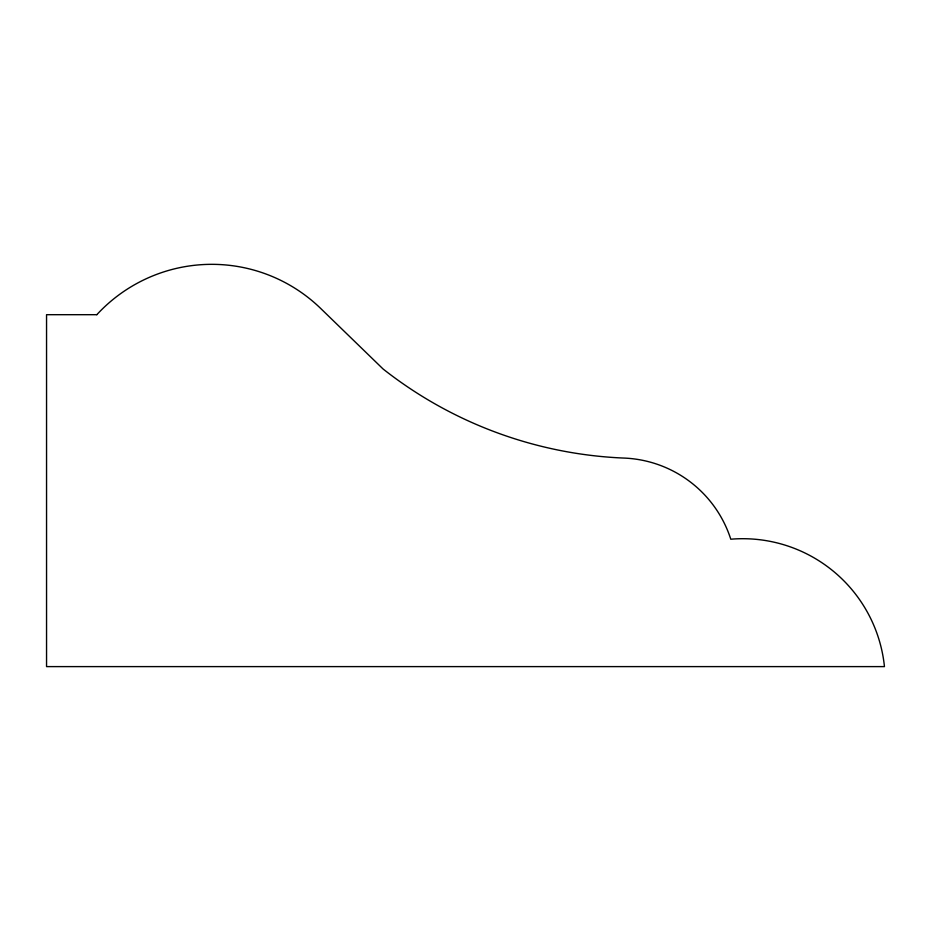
<?xml version="1.0" encoding="UTF-8"?>
<svg xmlns="http://www.w3.org/2000/svg" width="931" height="931" viewBox="0 0 931 931"><rect width="100%" height="100%" fill="white"/><g stroke="black" fill="none" stroke-linecap="round" stroke-linejoin="round"><path stroke-width="1.4" d="M96.824 314.69L46.55 314.69L46.55 666.608L884.45 666.608A142.42 142.42 0 0 0 730.788 539.212A117.073 117.073 0 0 0 623.223 458.04A417.391 417.391 0 0 1 383.118 369.025L320.73 308.498A156.431 156.431 0 0 0 96.824 314.69"/></g></svg>
